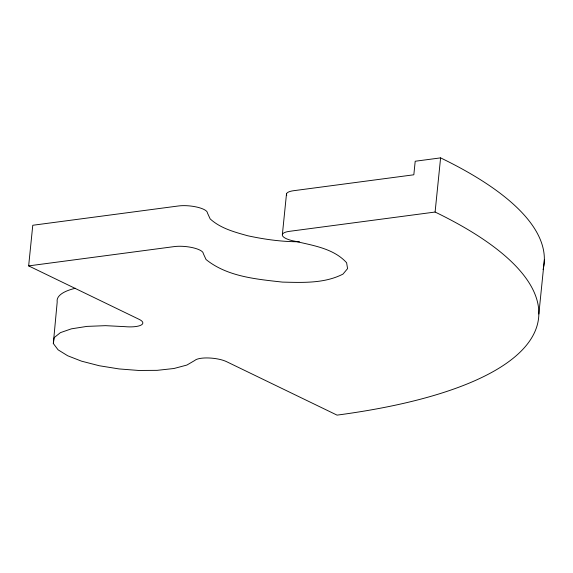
<?xml version="1.0" encoding="UTF-8"?>
<svg xmlns="http://www.w3.org/2000/svg" width="573" height="573" viewBox="0 0 573 573"><rect width="100%" height="100%" fill="white"/><g stroke="black" fill="none" stroke-linecap="round" stroke-linejoin="round"><path stroke-width="0.86" d="M286.744 195.343A18.157 5.336 5.8 0 1 293.584 190.716L413.828 174.786L415.203 161.242L440.601 157.876L435.1 212.039A512.606 150.728 5.8 0 1 337.046 415.124L226.536 361.649A18.157 5.336 5.8 0 0 208.808 357.975A18.157 5.336 5.8 0 0 194.763 360.467L186.898 365.051L173.948 368.503L157.145 370.344L138.594 370.452L119.062 368.933L99.251 365.739L81.502 361.155L67.686 355.761L58.081 349.817L53.318 343.506L57.207 301.914A72.621 21.351 5.8 0 1 75.371 288.255M53.318 343.506L54.242 337.569L60.437 332.634L71.381 328.838L86.924 326.395L105.504 325.665L124.864 326.646A18.157 5.336 5.8 0 0 140.972 325.149A18.157 5.336 5.8 0 0 139.16 319.362L28.65 265.893L32.776 225.268L178.425 205.972A18.157 5.336 5.8 0 1 197.334 207.19A18.157 5.336 5.8 0 1 207.412 212.905L210.169 218.907C220.562 228.398 234.5 232.065 247.729 235.761C264.726 239.428 282.052 241.856 299.471 241.756M286.5 193.875L282.374 234.493M538.849 314.011L544.35 259.856M28.65 265.893L174.292 246.591A18.157 5.336 5.8 0 1 193.208 247.808A18.157 5.336 5.8 0 1 203.286 253.524L206.044 259.526C227.302 276.709 256.26 279.137 282.46 282.102C302.737 282.575 324.433 283.628 343.005 274.08L347.575 268.622L346.608 262.735C333.701 248.489 313.223 245.559 295.417 241.319A18.157 5.336 5.8 0 1 282.618 235.961A18.157 5.336 5.8 0 1 289.458 231.334L435.1 212.039M543.44 268.021A512.606 150.728 5.8 0 1 543.075 269.639M440.601 157.876A512.606 150.728 5.8 0 1 543.741 266.402"/></g></svg>
